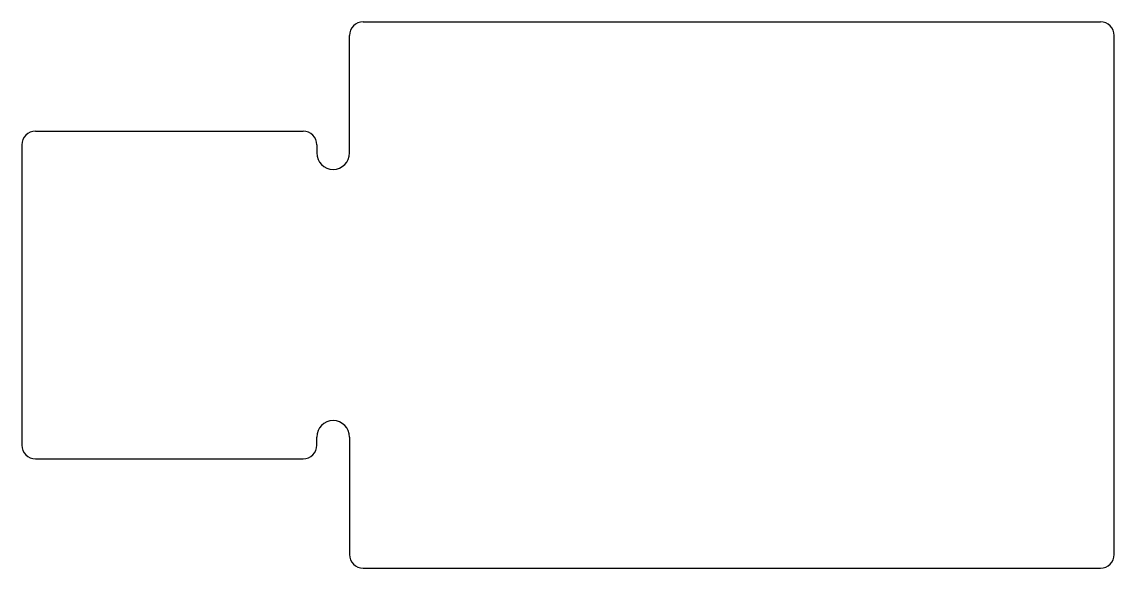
# Model space of a CAD drawing. Header units: millimetres. Extents: x -12 to 28, y -10 to 10.
import ezdxf

# ---------------------------------------------------------------- set-up
doc = ezdxf.new("R2010")
doc.units = ezdxf.units.MM
doc.layers.add('Shape2DView', color=7, linetype='CONTINUOUS')

msp = doc.modelspace()

# ---------------------------------------------------------------- linework, layer by layer
at = {"layer": 'Shape2DView'}
for p, q in [((0.5, 10), (27.5, 10)), ((0, 5.2), (0, 9.5)), ((28, -9.5), (28, 9.5)), ((-11.5, 6), (-1.7, 6)), ((-12, 5.5), (-12, -5.5)), ((-1.2, 5.5), (-1.2, 5.2)), ((-1.2, -5.5), (-1.2, -5.2)), ((0, -5.2), (0, -9.5)), ((-11.5, -6), (-1.7, -6)), ((0.5, -10), (27.5, -10))]:
    msp.add_line(p, q, dxfattribs=at)
for centre, radius, start, end in [((0.5, 9.5), 0.5, 90, 180), ((27.5, 9.5), 0.5, 0, 90), ((-11.5, 5.5), 0.5, 90, 180), ((-1.7, 5.5), 0.5, 0, 90), ((-0.6, 5.2), 0.6, -180, 0), ((-0.6, -5.2), 0.6, 0, 180), ((-11.5, -5.5), 0.5, 180, -90), ((-1.7, -5.5), 0.5, -90, 0), ((0.5, -9.5), 0.5, 180, -90), ((27.5, -9.5), 0.5, -90, 0)]:
    msp.add_arc(centre, radius, start, end, dxfattribs=at)

doc.saveas('drawing.dxf')
